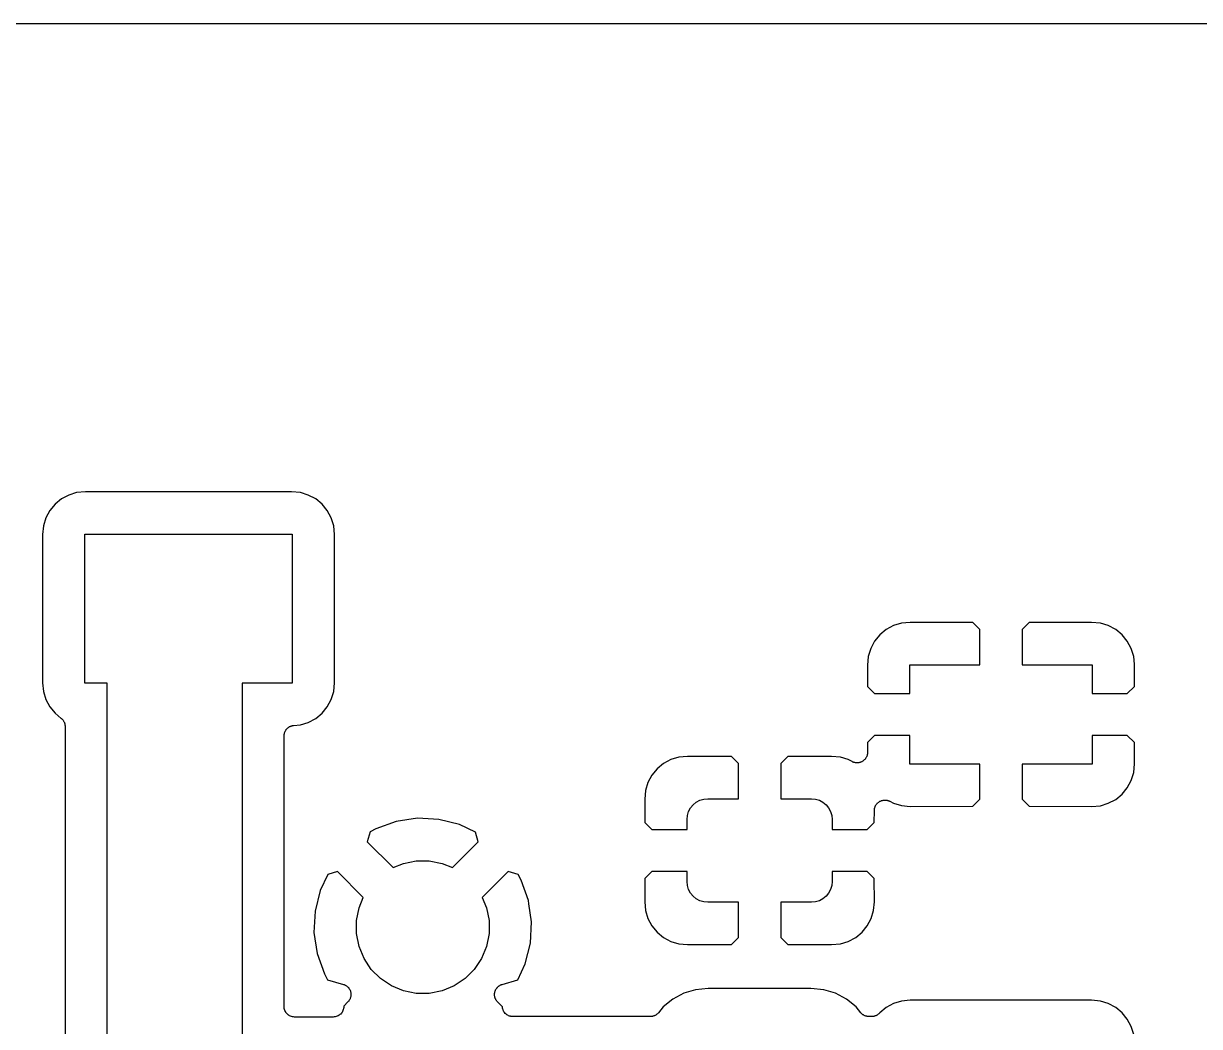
# Model space of a CAD drawing. Extents: x 105 to 193.4, y -145.7 to -72.2.
# Drawn here: x 120.66 to 134.85, y -84.29 to -72.19 of the extents above; entities that cross this region are included whole.
import ezdxf

# ---------------------------------------------------------------- set-up
doc = ezdxf.new("R2010")
doc.units = 0
doc.layers.add('BLACK', color=7, linetype='CONTINUOUS')

msp = doc.modelspace()

# ---------------------------------------------------------------- linework, layer by layer
at = {"layer": 'BLACK', "linetype": 'CONTINUOUS'}
for p, q in [((105.079, -72.186), (193.309, -72.186)), ((121.205, -77.8764), (121.116, -77.9236)), ((121.3, -77.8474), (121.205, -77.8764)), ((121.406, -77.8369), (121.3, -77.8474)), ((123.894, -77.8369), (121.406, -77.8369)), ((124, -77.8473), (123.894, -77.8369)), ((124.095, -77.8764), (124, -77.8473)), ((124.184, -77.9236), (124.095, -77.8764)), ((121.039, -77.9871), (120.976, -78.0644)), ((121.116, -77.9236), (121.039, -77.9871)), ((124.261, -77.9871), (124.184, -77.9236)), ((124.324, -78.0644), (124.261, -77.9871)), ((120.928, -78.1527), (120.899, -78.2484)), ((120.976, -78.0644), (120.928, -78.1527)), ((124.372, -78.1527), (124.324, -78.0644)), ((124.401, -78.2484), (124.372, -78.1527)), ((120.899, -78.2484), (120.889, -78.3542)), ((124.411, -78.3542), (124.401, -78.2484)), ((120.889, -78.3542), (120.889, -80.1418)), ((121.4, -80.148), (121.4, -78.348)), ((121.4, -78.348), (123.9, -78.348)), ((123.9, -78.348), (123.9, -80.148)), ((124.411, -80.1418), (124.411, -78.3542)), ((131.157, -79.4524), (131.068, -79.4996)), ((131.252, -79.4234), (131.157, -79.4524)), ((131.358, -79.413), (131.252, -79.4234)), ((132.113, -79.4158), (131.358, -79.413)), ((132.198, -79.5004), (132.113, -79.4158)), ((132.791, -79.4158), (132.706, -79.5004)), ((133.546, -79.413), (132.791, -79.4158)), ((133.652, -79.4233), (133.546, -79.413)), ((133.747, -79.4524), (133.652, -79.4233)), ((133.836, -79.4996), (133.747, -79.4524)), ((130.991, -79.5631), (130.928, -79.6404)), ((131.068, -79.4996), (130.991, -79.5631)), ((132.198, -79.924), (132.198, -79.5004)), ((132.706, -79.5004), (132.706, -79.924)), ((133.913, -79.5631), (133.836, -79.4996)), ((133.976, -79.6404), (133.913, -79.5631)), ((130.88, -79.7287), (130.851, -79.8244)), ((130.928, -79.6404), (130.88, -79.7287)), ((134.024, -79.7287), (133.976, -79.6404)), ((134.053, -79.8244), (134.024, -79.7287)), ((130.851, -79.8244), (130.841, -79.9296)), ((134.062, -79.9163), (134.053, -79.8244)), ((130.841, -79.9296), (130.843, -80.1851)), ((131.352, -80.27), (131.352, -79.924)), ((131.352, -79.924), (132.198, -79.924)), ((132.706, -79.924), (133.552, -79.924)), ((133.552, -79.924), (133.552, -80.27)), ((134.061, -80.1851), (134.063, -79.9296)), ((134.062, -79.9164), (134.062, -79.9163)), ((134.063, -79.9296), (134.062, -79.9164)), ((120.889, -80.1418), (120.899, -80.2476)), ((121.669, -80.148), (121.4, -80.148)), ((121.669, -93.1461), (121.669, -80.148)), ((123.9, -80.148), (123.295, -80.148)), ((123.295, -80.148), (123.295, -84.6836)), ((124.401, -80.2476), (124.411, -80.1418)), ((120.899, -80.2476), (120.928, -80.3433)), ((124.372, -80.3433), (124.401, -80.2476)), ((130.843, -80.1851), (130.928, -80.27)), ((130.928, -80.27), (131.352, -80.27)), ((133.552, -80.27), (133.976, -80.27)), ((133.976, -80.27), (134.061, -80.1851)), ((120.928, -80.3433), (120.976, -80.4316)), ((120.976, -80.4316), (121.039, -80.5089)), ((124.261, -80.5089), (124.324, -80.4316)), ((124.324, -80.4316), (124.372, -80.3433)), ((121.039, -80.5089), (121.115, -80.5711)), ((121.115, -80.5711), (121.116, -80.5722)), ((121.116, -80.5722), (121.12, -80.5762)), ((121.12, -80.5762), (121.124, -80.5798)), ((121.124, -80.5798), (121.129, -80.5851)), ((121.129, -80.5851), (121.133, -80.59)), ((124.095, -80.6196), (124.184, -80.5724)), ((124.184, -80.5724), (124.261, -80.5089)), ((121.133, -80.59), (121.136, -80.5947)), ((121.136, -80.5947), (121.14, -80.599)), ((121.14, -80.599), (121.143, -80.605)), ((121.143, -80.605), (121.147, -80.6108)), ((121.147, -80.6108), (121.149, -80.6159)), ((121.149, -80.6159), (121.152, -80.6209)), ((121.152, -80.6209), (121.154, -80.6274)), ((121.154, -80.6274), (121.156, -80.6338)), ((121.156, -80.6338), (121.157, -80.6393)), ((121.157, -80.6393), (121.159, -80.6446)), ((121.159, -80.6446), (121.159, -80.6514)), ((121.159, -80.6514), (121.161, -80.6581)), ((121.161, -80.6581), (121.161, -80.6637)), ((121.161, -80.6637), (121.161, -80.6693)), ((121.161, -80.6693), (121.161, -93.1149)), ((123.813, -80.7331), (123.816, -80.7281)), ((123.816, -80.7281), (123.818, -80.7228)), ((123.818, -80.7228), (123.822, -80.7172)), ((123.822, -80.7172), (123.825, -80.7114)), ((123.825, -80.7114), (123.829, -80.707)), ((123.829, -80.707), (123.832, -80.7022)), ((123.832, -80.7022), (123.837, -80.6975)), ((123.837, -80.6975), (123.841, -80.6924)), ((123.841, -80.6924), (123.845, -80.6888)), ((123.845, -80.6888), (123.849, -80.6848)), ((123.849, -80.6848), (123.855, -80.6811)), ((123.855, -80.6811), (123.86, -80.6769)), ((123.86, -80.6769), (123.865, -80.6742)), ((123.865, -80.6742), (123.87, -80.671)), ((123.87, -80.671), (123.876, -80.6685)), ((123.876, -80.6685), (123.882, -80.6654)), ((123.882, -80.6654), (123.888, -80.6638)), ((123.888, -80.6638), (123.893, -80.6616)), ((123.893, -80.6616), (123.9, -80.6603)), ((123.9, -80.6603), (123.906, -80.6584)), ((123.906, -80.6584), (123.912, -80.6579)), ((123.912, -80.6579), (123.917, -80.6567)), ((123.917, -80.6567), (124, -80.6486)), ((124, -80.6486), (124.095, -80.6196)), ((123.803, -80.7699), (123.805, -80.7634)), ((123.803, -80.7756), (123.803, -80.7699)), ((123.803, -80.7814), (123.803, -80.7756)), ((123.803, -80.7831), (123.803, -80.7814)), ((123.803, -84.0486), (123.803, -80.7831)), ((123.805, -80.7634), (123.806, -80.7567)), ((123.806, -80.7567), (123.807, -80.7513)), ((123.807, -80.7513), (123.808, -80.7456)), ((123.808, -80.7456), (123.811, -80.7395)), ((123.811, -80.7395), (123.813, -80.7331)), ((130.843, -80.8629), (130.842, -80.9827)), ((130.928, -80.778), (130.843, -80.8629)), ((131.352, -80.778), (130.928, -80.778)), ((131.352, -81.124), (131.352, -80.778)), ((133.552, -80.778), (133.552, -81.124)), ((133.976, -80.778), (133.552, -80.778)), ((134.061, -80.8629), (133.976, -80.778)), ((134.063, -81.1184), (134.061, -80.8629)), ((130.839, -81.0091), (130.838, -81.0142)), ((130.84, -81.002), (130.839, -81.0091)), ((130.842, -80.9951), (130.84, -81.002)), ((130.842, -80.9827), (130.842, -80.9845)), ((130.842, -80.9845), (130.842, -80.9898)), ((130.842, -80.9898), (130.842, -80.9951)), ((128.381, -81.1166), (128.304, -81.1801)), ((128.47, -81.0694), (128.381, -81.1166)), ((128.565, -81.0404), (128.47, -81.0694)), ((128.671, -81.03), (128.565, -81.0404)), ((129.201, -81.0327), (128.671, -81.03)), ((129.286, -81.1174), (129.201, -81.0327)), ((129.286, -81.541), (129.286, -81.1174)), ((129.879, -81.0327), (129.794, -81.1174)), ((129.794, -81.1174), (129.794, -81.541)), ((130.409, -81.03), (129.879, -81.0327)), ((130.515, -81.0403), (130.409, -81.03)), ((130.61, -81.0694), (130.515, -81.0403)), ((130.655, -81.0935), (130.61, -81.0694)), ((130.66, -81.0955), (130.655, -81.0935)), ((130.665, -81.0981), (130.66, -81.0955)), ((130.672, -81.1003), (130.665, -81.0981)), ((130.678, -81.103), (130.672, -81.1003)), ((130.684, -81.104), (130.678, -81.103)), ((130.689, -81.1057), (130.684, -81.104)), ((130.696, -81.1065), (130.689, -81.1057)), ((130.703, -81.1079), (130.696, -81.1065)), ((130.708, -81.1079), (130.703, -81.1079)), ((130.713, -81.1085), (130.708, -81.1079)), ((130.72, -81.1079), (130.713, -81.1085)), ((130.727, -81.1079), (130.72, -81.1079)), ((130.733, -81.1069), (130.727, -81.1079)), ((130.738, -81.1065), (130.733, -81.1069)), ((130.745, -81.1045), (130.738, -81.1065)), ((130.752, -81.1032), (130.745, -81.1045)), ((130.757, -81.1012), (130.752, -81.1032)), ((130.762, -81.0997), (130.757, -81.1012)), ((130.768, -81.0965), (130.762, -81.0997)), ((130.775, -81.0938), (130.768, -81.0965)), ((130.779, -81.0909), (130.775, -81.0938)), ((130.784, -81.0884), (130.779, -81.0909)), ((130.789, -81.084), (130.784, -81.0884)), ((130.795, -81.0801), (130.789, -81.084)), ((130.799, -81.0764), (130.795, -81.0801)), ((130.803, -81.0731), (130.799, -81.0764)), ((130.808, -81.0677), (130.803, -81.0731)), ((130.813, -81.0627), (130.808, -81.0677)), ((130.816, -81.0583), (130.813, -81.0627)), ((130.819, -81.0543), (130.816, -81.0583)), ((130.823, -81.0481), (130.819, -81.0543)), ((130.827, -81.0422), (130.823, -81.0481)), ((130.829, -81.0373), (130.827, -81.0422)), ((130.832, -81.0327), (130.829, -81.0373)), ((130.834, -81.0259), (130.832, -81.0327)), ((130.837, -81.0193), (130.834, -81.0259)), ((130.838, -81.0142), (130.837, -81.0193)), ((132.198, -81.124), (131.352, -81.124)), ((132.198, -81.5476), (132.198, -81.124)), ((133.552, -81.124), (132.706, -81.124)), ((132.706, -81.124), (132.706, -81.5476)), ((134.053, -81.2236), (134.063, -81.1184)), ((128.241, -81.2574), (128.193, -81.3457)), ((128.304, -81.1801), (128.241, -81.2574)), ((134.024, -81.3193), (134.053, -81.2236)), ((128.193, -81.3457), (128.164, -81.4414)), ((133.913, -81.4849), (133.976, -81.4076)), ((133.976, -81.4076), (134.024, -81.3193)), ((128.164, -81.4414), (128.154, -81.5467)), ((128.154, -81.5467), (128.157, -81.8272)), ((128.776, -81.5831), (128.819, -81.56)), ((128.819, -81.56), (128.866, -81.5458)), ((128.866, -81.5458), (128.915, -81.541)), ((128.915, -81.541), (129.286, -81.541)), ((129.794, -81.541), (130.165, -81.541)), ((130.165, -81.541), (130.214, -81.5458)), ((130.214, -81.5458), (130.261, -81.56)), ((130.261, -81.56), (130.304, -81.5831)), ((130.978, -81.581), (130.983, -81.5767)), ((130.983, -81.5767), (130.988, -81.5742)), ((130.988, -81.5742), (130.992, -81.5713)), ((130.992, -81.5713), (130.999, -81.5686)), ((130.999, -81.5686), (131.005, -81.5654)), ((131.005, -81.5654), (131.01, -81.5639)), ((131.01, -81.5639), (131.015, -81.5619)), ((131.015, -81.5619), (131.022, -81.5605)), ((131.022, -81.5605), (131.029, -81.5586)), ((131.029, -81.5586), (131.034, -81.5582)), ((131.034, -81.5582), (131.04, -81.5571)), ((131.04, -81.5571), (131.047, -81.5571)), ((131.047, -81.5571), (131.054, -81.5566)), ((131.054, -81.5566), (131.059, -81.5572)), ((131.059, -81.5572), (131.064, -81.5572)), ((131.064, -81.5572), (131.071, -81.5586)), ((131.071, -81.5586), (131.078, -81.5594)), ((131.078, -81.5594), (131.084, -81.561)), ((131.084, -81.561), (131.089, -81.562)), ((131.089, -81.562), (131.095, -81.5648)), ((131.095, -81.5648), (131.102, -81.5669)), ((131.102, -81.5669), (131.107, -81.5695)), ((131.107, -81.5695), (131.112, -81.5715)), ((131.112, -81.5715), (131.157, -81.5956)), ((132.113, -81.6322), (132.198, -81.5476)), ((132.706, -81.5476), (132.791, -81.6322)), ((133.747, -81.5956), (133.836, -81.5484)), ((133.836, -81.5484), (133.913, -81.4849)), ((128.67, -81.7422), (128.684, -81.6953)), ((128.684, -81.6953), (128.707, -81.6521)), ((128.707, -81.6521), (128.738, -81.6142)), ((128.738, -81.6142), (128.776, -81.5831)), ((130.304, -81.5831), (130.342, -81.6142)), ((130.342, -81.6142), (130.373, -81.6521)), ((130.373, -81.6521), (130.396, -81.6953)), ((130.396, -81.6953), (130.41, -81.7422)), ((130.923, -81.8272), (130.925, -81.6824)), ((130.925, -81.6753), (130.926, -81.67)), ((130.925, -81.6806), (130.925, -81.6753)), ((130.925, -81.6824), (130.925, -81.6806)), ((130.926, -81.67), (130.927, -81.6631)), ((130.927, -81.6631), (130.928, -81.656)), ((130.928, -81.656), (130.929, -81.6509)), ((130.929, -81.6509), (130.931, -81.6457)), ((130.931, -81.6457), (130.933, -81.6392)), ((130.933, -81.6392), (130.936, -81.6325)), ((130.936, -81.6325), (130.938, -81.6278)), ((130.938, -81.6278), (130.94, -81.6229)), ((130.94, -81.6229), (130.944, -81.617)), ((130.944, -81.617), (130.948, -81.6109)), ((130.948, -81.6109), (130.951, -81.6068)), ((130.951, -81.6068), (130.954, -81.6024)), ((130.954, -81.6024), (130.959, -81.5974)), ((130.959, -81.5974), (130.964, -81.592)), ((130.964, -81.592), (130.968, -81.5887)), ((130.968, -81.5887), (130.972, -81.585)), ((130.972, -81.585), (130.978, -81.581)), ((131.157, -81.5956), (131.252, -81.6246)), ((131.252, -81.6246), (131.358, -81.635)), ((131.358, -81.635), (132.113, -81.6322)), ((132.791, -81.6322), (133.546, -81.635)), ((133.546, -81.635), (133.652, -81.6247)), ((133.652, -81.6247), (133.747, -81.5956)), ((125.157, -81.815), (124.911, -81.9028)), ((125.412, -81.7772), (125.157, -81.815)), ((125.669, -81.7899), (125.412, -81.7772)), ((125.919, -81.8526), (125.669, -81.7899)), ((126.112, -81.9438), (125.919, -81.8526)), ((128.157, -81.8272), (128.241, -81.912)), ((128.665, -81.791), (128.67, -81.7422)), ((128.665, -81.912), (128.665, -81.791)), ((130.41, -81.7422), (130.415, -81.791)), ((130.415, -81.791), (130.415, -81.912)), ((130.839, -81.912), (130.923, -81.8272)), ((124.841, -81.9402), (124.806, -82.0608)), ((124.911, -81.9028), (124.841, -81.9402)), ((126.146, -82.0608), (126.112, -81.9438)), ((128.241, -81.912), (128.665, -81.912)), ((130.415, -81.912), (130.839, -81.912)), ((124.806, -82.0608), (125.118, -82.3725)), ((125.834, -82.3725), (126.146, -82.0608)), ((125.243, -82.3207), (125.397, -82.29)), ((125.397, -82.29), (125.555, -82.29)), ((125.555, -82.29), (125.709, -82.3207)), ((124.447, -82.42), (124.33, -82.4543)), ((124.758, -82.7317), (124.447, -82.42)), ((125.118, -82.3725), (125.243, -82.3207)), ((125.709, -82.3207), (125.834, -82.3725)), ((126.505, -82.42), (126.194, -82.7317)), ((126.626, -82.4553), (126.505, -82.42)), ((128.241, -82.42), (128.157, -82.5048)), ((128.665, -82.42), (128.241, -82.42)), ((128.665, -82.541), (128.665, -82.42)), ((130.415, -82.42), (130.415, -82.541)), ((130.839, -82.42), (130.415, -82.42)), ((130.923, -82.5048), (130.839, -82.42)), ((124.33, -82.4543), (124.239, -82.647)), ((126.663, -82.5253), (126.626, -82.4553)), ((126.751, -82.7709), (126.663, -82.5253)), ((128.157, -82.5048), (128.154, -82.7853)), ((128.67, -82.5898), (128.665, -82.541)), ((130.415, -82.541), (130.41, -82.5898)), ((130.926, -82.7853), (130.923, -82.5048)), ((124.239, -82.647), (124.176, -82.8969)), ((128.684, -82.6367), (128.67, -82.5898)), ((128.707, -82.6799), (128.684, -82.6367)), ((128.738, -82.7178), (128.707, -82.6799)), ((130.373, -82.6799), (130.342, -82.7178)), ((130.396, -82.6367), (130.373, -82.6799)), ((130.41, -82.5898), (130.396, -82.6367)), ((124.676, -83.0112), (124.707, -82.8566)), ((124.707, -82.8566), (124.758, -82.7317)), ((126.194, -82.7317), (126.245, -82.8566)), ((126.245, -82.8566), (126.276, -83.0112)), ((126.757, -82.8095), (126.751, -82.7709)), ((126.757, -82.8096), (126.757, -82.8095)), ((126.789, -83.0257), (126.757, -82.8096)), ((128.154, -82.7853), (128.164, -82.8906)), ((128.776, -82.7489), (128.738, -82.7178)), ((128.819, -82.772), (128.776, -82.7489)), ((128.866, -82.7862), (128.819, -82.772)), ((128.915, -82.791), (128.866, -82.7862)), ((129.286, -82.791), (128.915, -82.791)), ((129.286, -83.2146), (129.286, -82.791)), ((130.165, -82.791), (129.794, -82.791)), ((129.794, -82.791), (129.794, -83.2146)), ((130.214, -82.7862), (130.165, -82.791)), ((130.261, -82.772), (130.214, -82.7862)), ((130.304, -82.7489), (130.261, -82.772)), ((130.342, -82.7178), (130.304, -82.7489)), ((130.916, -82.8906), (130.926, -82.7853)), ((124.176, -82.8969), (124.163, -83.1543)), ((128.164, -82.8906), (128.193, -82.9863)), ((128.193, -82.9863), (128.241, -83.0746)), ((130.839, -83.0746), (130.887, -82.9863)), ((130.887, -82.9863), (130.916, -82.8906)), ((124.676, -83.1688), (124.676, -83.0112)), ((126.276, -83.0112), (126.276, -83.1688)), ((126.776, -83.2831), (126.789, -83.0257)), ((128.241, -83.0746), (128.304, -83.1519)), ((130.776, -83.1519), (130.839, -83.0746)), ((124.163, -83.1543), (124.201, -83.4091)), ((124.707, -83.3234), (124.676, -83.1688)), ((126.276, -83.1688), (126.245, -83.3234)), ((126.713, -83.533), (126.776, -83.2831)), ((128.304, -83.1519), (128.381, -83.2154)), ((128.381, -83.2154), (128.47, -83.2626)), ((128.47, -83.2626), (128.565, -83.2916)), ((129.201, -83.2993), (129.286, -83.2146)), ((129.794, -83.2146), (129.879, -83.2993)), ((130.515, -83.2916), (130.61, -83.2626)), ((130.61, -83.2626), (130.699, -83.2154)), ((130.699, -83.2154), (130.776, -83.1519)), ((124.201, -83.4091), (124.289, -83.6547)), ((124.767, -83.4689), (124.707, -83.3234)), ((126.245, -83.3234), (126.185, -83.4689)), ((128.565, -83.2916), (128.671, -83.302)), ((128.671, -83.302), (129.201, -83.2993)), ((129.879, -83.2993), (130.409, -83.302)), ((130.409, -83.302), (130.515, -83.2916)), ((124.855, -83.6), (124.767, -83.4689)), ((126.185, -83.4689), (126.097, -83.6)), ((126.622, -83.7257), (126.713, -83.533)), ((124.289, -83.6547), (124.326, -83.7247)), ((124.966, -83.7114), (124.855, -83.6)), ((126.097, -83.6), (125.986, -83.7114)), ((124.326, -83.7247), (124.519, -83.7812)), ((124.519, -83.7812), (124.521, -83.7817)), ((124.521, -83.7817), (124.527, -83.7843)), ((124.527, -83.7843), (124.533, -83.7862)), ((124.533, -83.7862), (124.538, -83.789)), ((124.538, -83.789), (124.544, -83.7913)), ((124.544, -83.7913), (124.549, -83.795)), ((124.549, -83.795), (124.555, -83.7981)), ((124.555, -83.7981), (124.559, -83.8019)), ((124.559, -83.8019), (124.564, -83.8052)), ((124.564, -83.8052), (124.569, -83.8098)), ((124.569, -83.8098), (124.574, -83.8139)), ((124.574, -83.8139), (124.577, -83.8185)), ((124.577, -83.8185), (124.582, -83.8227)), ((124.582, -83.8227), (124.585, -83.8281)), ((124.585, -83.8281), (124.589, -83.8332)), ((124.589, -83.8332), (124.592, -83.8384)), ((124.592, -83.8384), (124.595, -83.8434)), ((124.595, -83.8434), (124.598, -83.8494)), ((124.598, -83.8494), (124.601, -83.8551)), ((125.097, -83.799), (124.966, -83.7114)), ((125.243, -83.8593), (125.097, -83.799)), ((125.855, -83.799), (125.709, -83.8593)), ((125.986, -83.7114), (125.855, -83.799)), ((126.352, -83.8535), (126.355, -83.8478)), ((126.355, -83.8478), (126.357, -83.8418)), ((126.357, -83.8418), (126.361, -83.8369)), ((126.361, -83.8369), (126.364, -83.8317)), ((126.364, -83.8317), (126.368, -83.8267)), ((126.368, -83.8267), (126.371, -83.8214)), ((126.371, -83.8214), (126.376, -83.8172)), ((126.376, -83.8172), (126.38, -83.8127)), ((126.38, -83.8127), (126.385, -83.8086)), ((126.385, -83.8086), (126.389, -83.8041)), ((126.389, -83.8041), (126.394, -83.8008)), ((126.394, -83.8008), (126.399, -83.7971)), ((126.399, -83.7971), (126.405, -83.794)), ((126.405, -83.794), (126.41, -83.7905)), ((126.41, -83.7905), (126.415, -83.7883)), ((126.415, -83.7883), (126.421, -83.7855)), ((126.421, -83.7855), (126.427, -83.7837)), ((126.427, -83.7837), (126.433, -83.7812)), ((126.433, -83.7812), (126.622, -83.7257)), ((128.767, -83.8452), (128.624, -83.8884)), ((128.921, -83.8299), (128.767, -83.8452)), ((130.159, -83.8299), (128.921, -83.8299)), ((130.313, -83.8452), (130.159, -83.8299)), ((130.456, -83.8884), (130.313, -83.8452)), ((124.573, -83.9929), (124.523, -84.0433)), ((124.577, -83.9879), (124.573, -83.9929)), ((124.582, -83.9833), (124.577, -83.9879)), ((124.585, -83.9783), (124.582, -83.9833)), ((124.589, -83.9737), (124.585, -83.9783)), ((124.592, -83.968), (124.589, -83.9737)), ((124.595, -83.9626), (124.592, -83.968)), ((124.598, -83.9571), (124.595, -83.9626)), ((124.601, -83.9519), (124.598, -83.9571)), ((124.601, -83.8551), (124.603, -83.8608)), ((124.602, -83.9457), (124.601, -83.9519)), ((124.605, -83.9397), (124.602, -83.9457)), ((124.603, -83.8608), (124.605, -83.8663)), ((124.605, -83.8663), (124.606, -83.8726)), ((124.606, -83.9339), (124.605, -83.9397)), ((124.606, -83.8726), (124.608, -83.8789)), ((124.608, -83.9282), (124.606, -83.9339)), ((124.608, -83.8789), (124.609, -83.8848)), ((124.61, -83.9154), (124.608, -83.9217)), ((124.608, -83.9217), (124.608, -83.9282)), ((124.609, -83.8848), (124.61, -83.8906)), ((124.61, -83.8906), (124.61, -83.8971)), ((124.61, -83.8971), (124.61, -83.9035)), ((124.61, -83.9035), (124.61, -83.9094)), ((124.61, -83.9094), (124.61, -83.9154)), ((125.397, -83.89), (125.243, -83.8593)), ((125.555, -83.89), (125.397, -83.89)), ((125.709, -83.8593), (125.555, -83.89)), ((126.342, -83.8953), (126.343, -83.8888)), ((126.342, -83.9018), (126.342, -83.8953)), ((126.342, -83.9077), (126.342, -83.9018)), ((126.342, -83.9136), (126.342, -83.9077)), ((126.343, -83.92), (126.342, -83.9136)), ((126.343, -83.8888), (126.344, -83.883)), ((126.344, -83.9265), (126.343, -83.92)), ((126.344, -83.8771), (126.346, -83.8709)), ((126.344, -83.883), (126.344, -83.8771)), ((126.346, -83.9322), (126.344, -83.9265)), ((126.346, -83.8709), (126.348, -83.8646)), ((126.347, -83.938), (126.346, -83.9322)), ((126.349, -83.944), (126.347, -83.938)), ((126.348, -83.8646), (126.35, -83.8591)), ((126.351, -83.9503), (126.349, -83.944)), ((126.35, -83.8591), (126.352, -83.8535)), ((126.354, -83.9555), (126.351, -83.9503)), ((126.356, -83.9611), (126.354, -83.9555)), ((126.359, -83.9665), (126.356, -83.9611)), ((126.362, -83.9723), (126.359, -83.9665)), ((126.366, -83.9769), (126.362, -83.9723)), ((126.369, -83.9819), (126.366, -83.9769)), ((126.374, -83.9866), (126.369, -83.9819)), ((126.378, -83.9916), (126.374, -83.9866)), ((126.379, -83.9929), (126.378, -83.9916)), ((126.435, -84.0494), (126.379, -83.9929)), ((128.493, -83.9587), (128.377, -84.0533)), ((128.624, -83.8884), (128.493, -83.9587)), ((130.587, -83.9587), (130.456, -83.8884)), ((130.703, -84.0533), (130.587, -83.9587)), ((131.252, -83.9834), (131.157, -84.0124)), ((131.358, -83.9729), (131.252, -83.9834)), ((133.546, -83.9729), (131.358, -83.9729)), ((133.652, -83.9834), (133.546, -83.9729)), ((133.747, -84.0124), (133.652, -83.9834)), ((123.804, -84.0605), (123.803, -84.0486)), ((123.805, -84.0724), (123.804, -84.0605)), ((123.805, -84.0728), (123.805, -84.0724)), ((123.805, -84.0733), (123.805, -84.0728)), ((123.809, -84.0847), (123.805, -84.0733)), ((123.812, -84.0962), (123.809, -84.0847)), ((123.812, -84.0966), (123.812, -84.0962)), ((123.812, -84.097), (123.812, -84.0966)), ((123.818, -84.1075), (123.812, -84.097)), ((123.824, -84.1181), (123.818, -84.1075)), ((123.824, -84.1185), (123.824, -84.1181)), ((123.824, -84.1189), (123.824, -84.1185)), ((123.832, -84.1281), (123.824, -84.1189)), ((123.839, -84.1375), (123.832, -84.1281)), ((124.494, -84.1291), (124.486, -84.1387)), ((124.501, -84.12), (124.494, -84.1291)), ((124.502, -84.1196), (124.501, -84.1198)), ((124.501, -84.1198), (124.501, -84.12)), ((124.508, -84.1085), (124.502, -84.1196)), ((124.513, -84.0982), (124.508, -84.1085)), ((124.517, -84.086), (124.513, -84.0978)), ((124.513, -84.0978), (124.513, -84.098)), ((124.513, -84.098), (124.513, -84.0982)), ((124.521, -84.0746), (124.517, -84.086)), ((124.522, -84.0619), (124.521, -84.0741)), ((124.521, -84.0741), (124.521, -84.0744)), ((124.521, -84.0744), (124.521, -84.0746)), ((124.523, -84.0499), (124.522, -84.0619)), ((124.523, -84.0433), (124.523, -84.0495)), ((124.523, -84.0495), (124.523, -84.0497)), ((124.523, -84.0497), (124.523, -84.0499)), ((126.436, -84.0542), (126.435, -84.0494)), ((126.437, -84.0664), (126.436, -84.0542)), ((126.437, -84.0666), (126.437, -84.0664)), ((126.437, -84.0668), (126.437, -84.0666)), ((126.441, -84.0785), (126.437, -84.0668)), ((126.444, -84.0902), (126.441, -84.0785)), ((126.444, -84.0904), (126.444, -84.0902)), ((126.444, -84.0906), (126.444, -84.0904)), ((126.45, -84.1012), (126.444, -84.0906)), ((126.455, -84.1121), (126.45, -84.1012)), ((126.456, -84.1123), (126.455, -84.1121)), ((126.456, -84.1125), (126.456, -84.1123)), ((126.463, -84.122), (126.456, -84.1125)), ((126.471, -84.1315), (126.463, -84.122)), ((126.471, -84.1316), (126.471, -84.1315)), ((126.471, -84.1318), (126.471, -84.1316)), ((126.481, -84.1396), (126.471, -84.1318)), ((128.311, -84.1327), (128.306, -84.137)), ((128.315, -84.1284), (128.311, -84.1327)), ((128.319, -84.1245), (128.315, -84.1284)), ((128.32, -84.1232), (128.319, -84.1245)), ((128.377, -84.0533), (128.32, -84.1232)), ((130.76, -84.1232), (130.703, -84.0533)), ((130.764, -84.1271), (130.76, -84.1232)), ((130.768, -84.1315), (130.764, -84.1271)), ((130.773, -84.1359), (130.768, -84.1315)), ((130.982, -84.1327), (130.977, -84.137)), ((130.986, -84.1284), (130.982, -84.1327)), ((130.99, -84.1245), (130.986, -84.1284)), ((130.991, -84.1232), (130.99, -84.1245)), ((131.068, -84.0596), (130.991, -84.123)), ((130.991, -84.123), (130.991, -84.1232)), ((131.157, -84.0124), (131.068, -84.0596)), ((133.836, -84.0596), (133.747, -84.0124)), ((133.913, -84.1231), (133.836, -84.0596)), ((133.976, -84.2004), (133.913, -84.1231)), ((123.839, -84.1377), (123.839, -84.1375)), ((123.84, -84.1381), (123.839, -84.1377)), ((123.849, -84.1457), (123.84, -84.1381)), ((123.858, -84.1534), (123.849, -84.1457)), ((123.858, -84.1536), (123.858, -84.1534)), ((123.859, -84.1539), (123.858, -84.1536)), ((123.869, -84.1596), (123.859, -84.1539)), ((123.88, -84.1653), (123.869, -84.1596)), ((123.88, -84.1655), (123.88, -84.1653)), ((123.881, -84.1657), (123.88, -84.1655)), ((123.892, -84.1692), (123.881, -84.1657)), ((123.903, -84.1728), (123.892, -84.1692)), ((123.904, -84.1729), (123.903, -84.1728)), ((123.904, -84.173), (123.904, -84.1729)), ((123.916, -84.1743), (123.904, -84.173)), ((123.928, -84.1756), (123.916, -84.1743)), ((123.929, -84.1756), (123.928, -84.1756)), ((123.93, -84.1756), (123.929, -84.1756)), ((123.929, -84.1756), (123.929, -84.1756)), ((123.929, -84.1756), (123.929, -84.1756)), ((124.396, -84.1756), (123.93, -84.1756)), ((124.408, -84.1744), (124.396, -84.1756)), ((124.42, -84.1733), (124.408, -84.1744)), ((124.421, -84.1732), (124.42, -84.1733)), ((124.433, -84.1696), (124.421, -84.1732)), ((124.421, -84.1732), (124.421, -84.1732)), ((124.444, -84.1662), (124.433, -84.1696)), ((124.445, -84.166), (124.444, -84.1661)), ((124.444, -84.1661), (124.444, -84.1662)), ((124.456, -84.1602), (124.445, -84.166)), ((124.466, -84.1546), (124.456, -84.1602)), ((124.467, -84.1544), (124.466, -84.1545)), ((124.466, -84.1545), (124.466, -84.1546)), ((124.476, -84.1465), (124.467, -84.1544)), ((124.485, -84.139), (124.476, -84.1465)), ((124.486, -84.1389), (124.485, -84.139)), ((124.486, -84.1387), (124.486, -84.1389)), ((126.49, -84.1474), (126.481, -84.1396)), ((126.49, -84.1475), (126.49, -84.1474)), ((126.49, -84.1476), (126.49, -84.1475)), ((126.501, -84.1535), (126.49, -84.1476)), ((126.512, -84.1593), (126.501, -84.1535)), ((126.512, -84.1594), (126.512, -84.1593)), ((126.512, -84.1595), (126.512, -84.1594)), ((126.524, -84.1631), (126.512, -84.1595)), ((126.535, -84.1668), (126.524, -84.1631)), ((126.536, -84.1668), (126.535, -84.1668)), ((126.536, -84.1669), (126.536, -84.1668)), ((126.548, -84.1682), (126.536, -84.1669)), ((126.56, -84.1696), (126.548, -84.1682)), ((126.562, -84.1696), (126.56, -84.1696)), ((126.56, -84.1696), (126.56, -84.1696)), ((126.56, -84.1696), (126.56, -84.1696)), ((126.56, -84.1696), (126.56, -84.1696)), ((128.222, -84.1696), (126.562, -84.1696)), ((128.227, -84.1691), (128.222, -84.1696)), ((128.233, -84.1691), (128.227, -84.1691)), ((128.24, -84.1678), (128.233, -84.1691)), ((128.246, -84.1672), (128.24, -84.1678)), ((128.252, -84.1656), (128.246, -84.1672)), ((128.257, -84.1645), (128.252, -84.1656)), ((128.264, -84.162), (128.257, -84.1645)), ((128.27, -84.16), (128.264, -84.162)), ((128.275, -84.1574), (128.27, -84.16)), ((128.28, -84.1553), (128.275, -84.1574)), ((128.286, -84.1516), (128.28, -84.1553)), ((128.292, -84.1484), (128.286, -84.1516)), ((128.296, -84.1449), (128.292, -84.1484)), ((128.301, -84.1418), (128.296, -84.1449)), ((128.306, -84.137), (128.301, -84.1418)), ((130.778, -84.1407), (130.773, -84.1359)), ((130.782, -84.1438), (130.778, -84.1407)), ((130.787, -84.1474), (130.782, -84.1438)), ((130.793, -84.1507), (130.787, -84.1474)), ((130.798, -84.1545), (130.793, -84.1507)), ((130.803, -84.1566), (130.798, -84.1545)), ((130.808, -84.1593), (130.803, -84.1566)), ((130.815, -84.1614), (130.808, -84.1593)), ((130.821, -84.164), (130.815, -84.1614)), ((130.827, -84.1651), (130.821, -84.164)), ((130.832, -84.1668), (130.827, -84.1651)), ((130.839, -84.1676), (130.832, -84.1668)), ((130.845, -84.1689), (130.839, -84.1676)), ((130.851, -84.169), (130.845, -84.1689)), ((130.856, -84.1696), (130.851, -84.169)), ((130.858, -84.1696), (130.856, -84.1696)), ((130.893, -84.1696), (130.858, -84.1696)), ((130.898, -84.1691), (130.893, -84.1696)), ((130.904, -84.1691), (130.898, -84.1691)), ((130.911, -84.1679), (130.904, -84.1691)), ((130.917, -84.1672), (130.911, -84.1679)), ((130.923, -84.1656), (130.917, -84.1672)), ((130.928, -84.1645), (130.923, -84.1656)), ((130.935, -84.162), (130.928, -84.1645)), ((130.941, -84.16), (130.935, -84.162)), ((130.946, -84.1574), (130.941, -84.16)), ((130.951, -84.1553), (130.946, -84.1574)), ((130.957, -84.1516), (130.951, -84.1553)), ((130.963, -84.1484), (130.957, -84.1516)), ((130.967, -84.1449), (130.963, -84.1484)), ((130.972, -84.1418), (130.967, -84.1449)), ((130.977, -84.137), (130.972, -84.1418)), ((134.024, -84.2887), (133.976, -84.2004)), ((134.053, -84.3844), (134.024, -84.2887))]:
    msp.add_line(p, q, dxfattribs=at)

doc.saveas('drawing.dxf')
